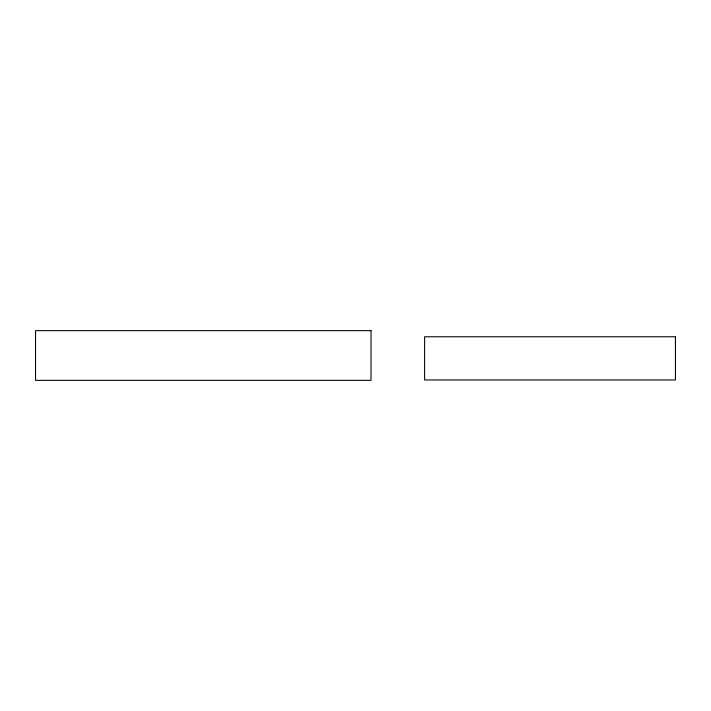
<?xml version="1.0" encoding="UTF-8"?>
<svg xmlns="http://www.w3.org/2000/svg" width="711" height="711" viewBox="0 0 711 711"><rect width="100%" height="100%" fill="white"/><g stroke="black" fill="none" stroke-linecap="round" stroke-linejoin="round"><path stroke-width="1.07" d="M371.026 330.651L35.55 330.651L35.55 380.349L371.026 380.349L371.026 330.651M675.45 336.765L424.609 336.765L424.609 379.958L675.45 379.958L675.45 336.765"/></g></svg>
